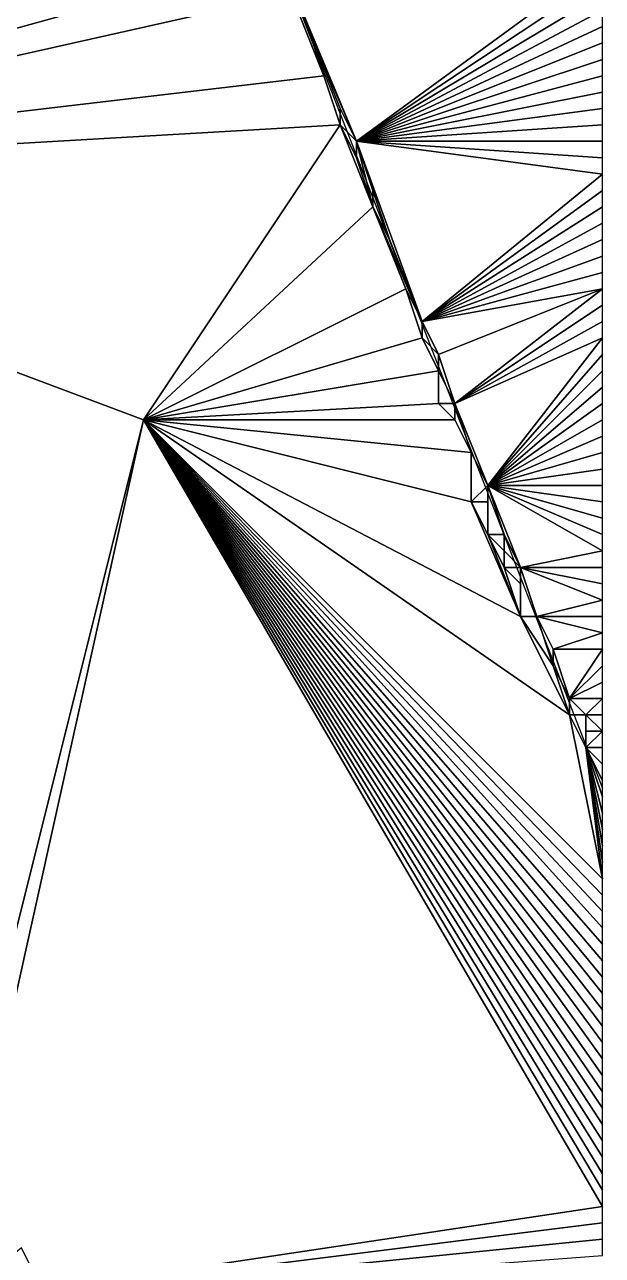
# Model space of a CAD drawing. Header units: metres. Extents: x -1103 to 901, y -902 to 905.
# Drawn here: x 829.5 to 900, y 412 to 562.2 of the extents above; entities that cross this region are included whole.
import ezdxf

# ---------------------------------------------------------------- set-up
doc = ezdxf.new("R2010")
doc.units = ezdxf.units.M
for name, color, linetype in [('OSM_PLAZA', 41, 'CONTINUOUS'), ('OSM_TERRAIN', 3, 'CONTINUOUS'), ('OSM_WATER_OUTLINES', 4, 'CONTINUOUS'), ('OSM_WATER_SURFACE', 5, 'CONTINUOUS')]:
    doc.layers.add(name, color=color, linetype=linetype)

msp = doc.modelspace()

# ---------------------------------------------------------------- linework, layer by layer
at = {"layer": 'OSM_PLAZA'}
msp.add_3dface([(825.33, 409.9, 4.39), (831.66, 407.73, 4.14), (829.1, 412.97, 4.19)], dxfattribs=at)
at = {"layer": 'OSM_TERRAIN'}
for points in [[(766, 610, 3.26), (764, 544, 4.73), (846, 602, 1.2)], [(764, 544, 4.73), (852, 592, 1.14), (846, 602, 1.2)], [(852, 592, 1.14), (764, 544, 4.73), (854, 582, 1.17)], [(764, 544, 4.73), (856, 578, 1.15), (856, 582, 1.12)], [(764, 544, 4.73), (856, 582, 1.12), (854, 582, 1.17)], [(764, 544, 4.73), (858, 570, 1.16), (856, 578, 1.15)], [(864, 562), (870, 548), (860, 572)], [(862, 566, 1.08), (864, 562), (860, 572)], [(860, 572), (870, 548), (900, 570)], [(862, 566, 1.08), (858, 570, 1.16), (764, 544, 4.73)], [(870, 548), (900, 568), (900, 570)], [(870, 548), (900, 566), (900, 568)], [(764, 544, 4.73), (866, 556, 1.04), (862, 566, 1.08)], [(866, 556, 1.04), (864, 562), (862, 566, 1.08)], [(900, 564), (900, 566), (870, 548)], [(870, 548), (900, 562), (900, 564)], [(868, 550, 1.02), (868, 552), (864, 562)], [(868, 550, 1.02), (864, 562), (866, 556, 1.04)], [(868, 552), (870, 548), (864, 562)], [(900, 560), (900, 562), (870, 548)], [(900, 558), (900, 560), (870, 548)], [(870, 548), (900, 556), (900, 558)], [(764, 544, 4.73), (868, 550, 1.02), (866, 556, 1.04)], [(870, 548), (900, 554), (900, 556)], [(900, 552), (900, 554), (870, 548)], [(868, 550, 1.02), (870, 548), (868, 552)], [(900, 550), (900, 552), (870, 548)], [(868, 550, 1.02), (764, 544, 4.73), (844, 514, 2.17)], [(844, 514, 2.17), (872, 540, 0.97), (868, 550, 1.02)], [(872, 540, 0.97), (870, 546, 0.99), (868, 550, 1.02)], [(870, 546, 0.99), (870, 548), (868, 550, 1.02)], [(900, 548), (900, 550), (870, 548)], [(874, 536), (878, 526), (870, 548)], [(872, 540, 0.97), (872, 542), (870, 548)], [(872, 540, 0.97), (870, 548), (870, 546, 0.99)], [(874, 536), (870, 548), (872, 542)], [(878, 526), (900, 544), (870, 548)], [(900, 544), (900, 546), (870, 548)], [(870, 548), (900, 546), (900, 548)], [(818, 410, 4.75), (844, 514, 2.17), (764, 544, 4.73)], [(878, 526), (900, 542), (900, 544)], [(872, 540, 0.97), (874, 536), (872, 542)], [(878, 526), (900, 540), (900, 542)], [(844, 514, 2.17), (876, 530, 0.91), (872, 540, 0.97)], [(876, 530, 0.91), (878, 526), (872, 540, 0.97)], [(872, 540, 0.97), (878, 526), (874, 536)], [(878, 526), (900, 538), (900, 540)], [(900, 536), (900, 538), (878, 526)], [(878, 526), (900, 534), (900, 536)], [(900, 532), (900, 534), (878, 526)], [(900, 530), (900, 532), (878, 526)], [(844, 514, 2.17), (878, 524, 0.89), (876, 530, 0.91)], [(878, 524, 0.89), (878, 526), (876, 530, 0.91)], [(880, 522), (900, 530), (878, 526)], [(882, 516), (900, 530), (880, 522)], [(882, 516), (900, 528), (900, 530)], [(882, 516), (900, 526), (900, 528)], [(878, 524, 0.89), (880, 522), (878, 526)], [(900, 524), (900, 526), (882, 516)], [(880, 520, 0.85), (878, 524, 0.89), (844, 514, 2.17)], [(880, 520, 0.85), (880, 522), (878, 524, 0.89)], [(886, 506), (900, 524), (882, 516)], [(886, 506), (900, 522), (900, 524)], [(880, 520, 0.85), (882, 516), (880, 522)], [(900, 520), (900, 522), (886, 506)], [(844, 514, 2.17), (880, 516, 0.88), (880, 520, 0.85)], [(880, 516, 0.88), (882, 516), (880, 520, 0.85)], [(886, 506), (900, 518), (900, 520)], [(900, 516), (900, 518), (886, 506)], [(844, 514, 2.17), (882, 514, 0.83), (880, 516, 0.88)], [(882, 514, 0.83), (882, 516), (880, 516, 0.88)], [(884, 510, 0.79), (882, 516), (882, 514, 0.83)], [(884, 510, 0.79), (886, 506), (882, 516)], [(900, 514), (900, 516), (886, 506)], [(820, 406, 4.58), (844, 514, 2.17), (818, 410, 4.75)], [(820, 406, 4.58), (900, 418, 0.96), (844, 514, 2.17)], [(900, 418, 0.96), (900, 420, 0.94), (844, 514, 2.17)], [(900, 420, 0.94), (900, 422, 0.92), (844, 514, 2.17)], [(844, 514, 2.17), (900, 422, 0.92), (900, 424, 0.91)], [(844, 514, 2.17), (900, 424, 0.91), (900, 426, 0.89)], [(900, 426, 0.89), (900, 428, 0.87), (844, 514, 2.17)], [(900, 428, 0.87), (900, 430, 0.85), (844, 514, 2.17)], [(844, 514, 2.17), (900, 430, 0.85), (900, 432, 0.83)], [(844, 514, 2.17), (900, 432, 0.83), (900, 434, 0.81)], [(900, 434, 0.81), (900, 436, 0.8), (844, 514, 2.17)], [(900, 436, 0.8), (900, 438, 0.78), (844, 514, 2.17)], [(844, 514, 2.17), (900, 438, 0.78), (900, 440, 0.77)], [(900, 440, 0.77), (900, 442, 0.75), (844, 514, 2.17)], [(844, 514, 2.17), (900, 442, 0.75), (900, 444, 0.73)], [(900, 444, 0.73), (900, 446, 0.72), (844, 514, 2.17)], [(844, 514, 2.17), (900, 446, 0.72), (900, 448, 0.7)], [(900, 448, 0.7), (900, 450, 0.69), (844, 514, 2.17)], [(844, 514, 2.17), (900, 450, 0.69), (900, 452, 0.67)], [(900, 452, 0.67), (900, 454, 0.65), (844, 514, 2.17)], [(844, 514, 2.17), (900, 454, 0.65), (900, 456, 0.64)], [(844, 514, 2.17), (900, 456, 0.64), (900, 458, 0.62)], [(900, 458, 0.62), (896, 478, 0.61), (844, 514, 2.17)], [(896, 478, 0.61), (890, 490, 0.73), (844, 514, 2.17)], [(890, 490, 0.73), (884, 504, 0.83), (844, 514, 2.17)], [(884, 504, 0.83), (884, 510, 0.79), (844, 514, 2.17)], [(844, 514, 2.17), (884, 510, 0.79), (882, 514, 0.83)], [(886, 506), (900, 512), (900, 514)], [(886, 506), (900, 510), (900, 512)], [(884, 504, 0.83), (886, 506), (884, 510, 0.79)], [(900, 508), (900, 510), (886, 506)], [(900, 506), (900, 508), (886, 506)], [(884, 504, 0.83), (886, 504, 0.77), (886, 506)], [(890, 496), (900, 498), (886, 506)], [(886, 506), (900, 498), (900, 500)], [(890, 496), (886, 506), (888, 500)], [(900, 500), (900, 502), (886, 506)], [(886, 500, 0.79), (888, 500), (886, 506)], [(886, 500, 0.79), (886, 506), (886, 504, 0.77)], [(900, 502), (900, 504), (886, 506)], [(886, 506), (900, 504), (900, 506)], [(890, 490, 0.73), (886, 500, 0.79), (884, 504, 0.83)], [(886, 500, 0.79), (886, 504, 0.77), (884, 504, 0.83)], [(886, 500, 0.79), (890, 490, 0.73), (888, 496, 0.75)], [(888, 496, 0.75), (888, 498, 0.74), (886, 500, 0.79)], [(886, 500, 0.79), (888, 498, 0.74), (888, 500)], [(888, 498, 0.74), (890, 496), (888, 500)], [(888, 496, 0.75), (890, 496), (888, 498, 0.74)], [(890, 496), (900, 496), (900, 498)], [(890, 490, 0.73), (890, 494, 0.7), (888, 496, 0.75)], [(890, 494, 0.7), (890, 496), (888, 496, 0.75)], [(890, 490, 0.73), (892, 490), (890, 496)], [(890, 490, 0.73), (890, 496), (890, 494, 0.7)], [(892, 490), (900, 492), (890, 496)], [(900, 492), (900, 494), (890, 496)], [(890, 496), (900, 494), (900, 496)], [(892, 490), (900, 490), (900, 492)], [(890, 490, 0.73), (896, 478, 0.61), (894, 484, 0.64)], [(894, 484, 0.64), (892, 490), (890, 490, 0.73)], [(894, 484, 0.64), (894, 486), (892, 490)], [(894, 486), (900, 488), (892, 490)], [(900, 488), (900, 490), (892, 490)], [(900, 486), (900, 488), (894, 486)], [(894, 484, 0.64), (896, 480), (894, 486)], [(896, 480), (900, 486), (894, 486)], [(896, 480), (900, 484), (900, 486)], [(896, 478, 0.61), (896, 480), (894, 484, 0.64)], [(896, 480), (900, 482), (900, 484)], [(900, 480), (900, 482), (896, 480)], [(896, 478, 0.61), (898, 478), (896, 480)], [(898, 478), (900, 480), (896, 480)], [(898, 478), (900, 478), (900, 480)], [(898, 474, 0.57), (896, 478, 0.61), (900, 458, 0.62)], [(898, 474, 0.57), (898, 478), (896, 478, 0.61)], [(898, 474, 0.57), (898, 476), (898, 478)], [(898, 476), (900, 476), (898, 478)], [(900, 476), (900, 478), (898, 478)], [(898, 474, 0.57), (900, 474), (900, 476)], [(898, 474, 0.57), (900, 476), (898, 476)], [(900, 458, 0.62), (900, 460, 0.61), (898, 474, 0.57)], [(900, 460, 0.61), (900, 462, 0.59), (898, 474, 0.57)], [(898, 474, 0.57), (900, 462, 0.59), (900, 464, 0.58)], [(898, 474, 0.57), (900, 464, 0.58), (900, 466, 0.57)], [(900, 466, 0.57), (900, 468, 0.55), (898, 474, 0.57)], [(900, 468, 0.55), (900, 470), (898, 474, 0.57)], [(898, 474, 0.57), (900, 470), (900, 472)], [(900, 472), (900, 474), (898, 474, 0.57)], [(820, 406, 4.58), (900, 416, 0.97), (900, 418, 0.96)], [(820, 406, 4.58), (900, 414, 0.99), (900, 416, 0.97)], [(900, 412, 1.01), (900, 414, 0.99), (820, 406, 4.58)]]:
    msp.add_3dface(points, dxfattribs=at)
at = {"layer": 'OSM_WATER_OUTLINES'}
msp.add_polyline3d([(900, 900, 1), (649.38, 900, 1), (681.96, 882.15, 1), (706.27, 852.1, 1), (721.1, 825.29, 1), (774.77, 726.38, 1), (839.49, 624.71, 1), (900, 469.07, 1)], close=True, dxfattribs=at)
at = {"layer": 'OSM_WATER_SURFACE'}
msp.add_3dface([(839.49, 624.71, 1), (900, 469.07, 1), (900, 900, 1)], dxfattribs=at)

doc.saveas('drawing.dxf')
